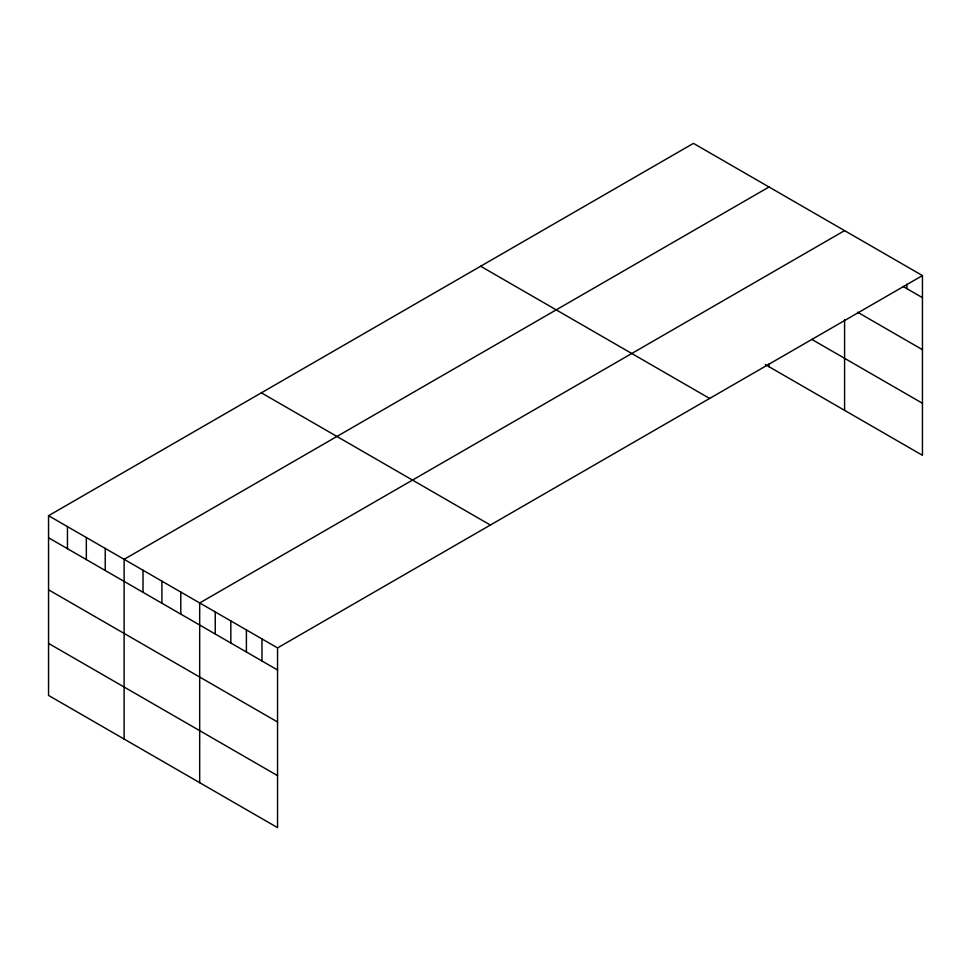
<?xml version="1.0" encoding="UTF-8"?>
<svg xmlns="http://www.w3.org/2000/svg" width="971" height="971" viewBox="0 0 971 971"><rect width="100%" height="100%" fill="white"/><g stroke="black" fill="none" stroke-linecap="round" stroke-linejoin="round"><path stroke-width="1.46" d="M48.55 515.698L277.548 647.912L277.548 827.632L48.55 695.418L48.55 515.698L693.452 143.368L922.45 275.582L922.45 455.302L765.245 364.538M769.02 187.002L124.118 559.332L124.118 739.052M844.588 230.625L199.686 602.967L199.686 782.675M277.548 647.912L922.45 275.582M902.981 286.409L922.45 297.648M857.563 312.213L922.45 349.669M811.841 339.413L922.45 403.268M480.633 266.236L709.631 398.45M261.369 392.83L490.367 525.044M48.55 537.776L277.548 669.978M48.55 589.798L277.548 721.999M48.55 643.397L277.548 775.611M906.878 284.248L906.878 288.654M844.588 319.605L844.588 410.345M769.02 363.822L769.02 366.722M261.976 638.918L261.976 660.984M246.403 629.936L246.403 652.002M230.831 620.942L230.831 643.008M215.259 611.948L215.259 634.014M180.8 592.055L180.8 614.121M161.902 581.144L161.902 603.209M143.016 570.244L143.016 592.31M105.232 548.421L105.232 570.487M86.334 537.521L86.334 559.587M67.448 526.61L67.448 548.676"/></g></svg>
